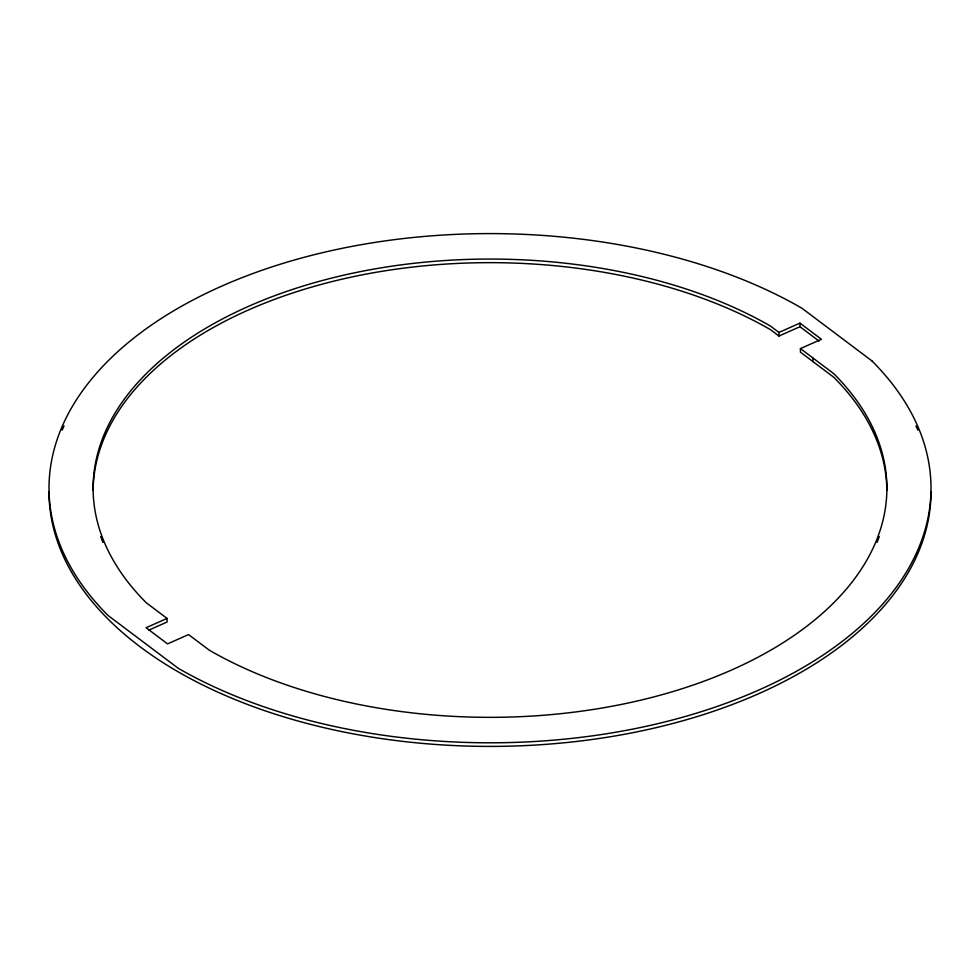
<?xml version="1.0" encoding="UTF-8"?>
<svg xmlns="http://www.w3.org/2000/svg" width="980" height="980" viewBox="0 0 980 980"><rect width="100%" height="100%" fill="white"/><g stroke="black" fill="none" stroke-linecap="round" stroke-linejoin="round"><path stroke-width="1.47" d="M148.874 630.079L167.078 622.018L167.078 618.429L146.277 602.774A396.9 229.149 0 0 1 248.381 306.409A396.9 229.149 0 0 1 770.648 326.168L778.965 332.428L799.962 323.118L821.436 339.288L800.439 348.586L800.439 352.188L833.723 377.227A396.9 229.149 0 0 1 886.888 490.319M93.112 490.319A396.9 229.149 0 0 1 339.301 279.815A396.9 229.149 0 0 1 770.648 329.77L778.965 336.03L799.962 326.72L819.047 341.089M167.078 618.429L146.081 627.727L167.556 643.885L188.552 634.587L209.353 650.23A396.9 229.149 0 0 0 731.619 669.989A396.9 229.149 0 0 0 833.723 373.625L800.439 348.586M812.922 357.982L812.922 361.571M799.962 323.118L799.962 326.72M778.965 332.428L778.965 336.03M931 491.801A441 254.604 0 0 1 490 746.405A441 254.604 0 0 1 49 491.801M62.12 430.171A441 254.604 0 0 1 64.031 425.908M915.969 425.908A441 254.604 0 0 1 917.88 430.171M879.256 536.562A396.9 229.149 0 0 1 877.088 542.43M102.912 542.43A396.9 229.149 0 0 1 100.744 536.562M871.918 360.897L801.836 308.161A441 254.604 0 0 0 221.541 286.209A441 254.604 0 0 0 108.082 615.501L178.164 668.238A441 254.604 0 0 0 758.459 690.189A441 254.604 0 0 0 871.918 360.897"/></g></svg>
